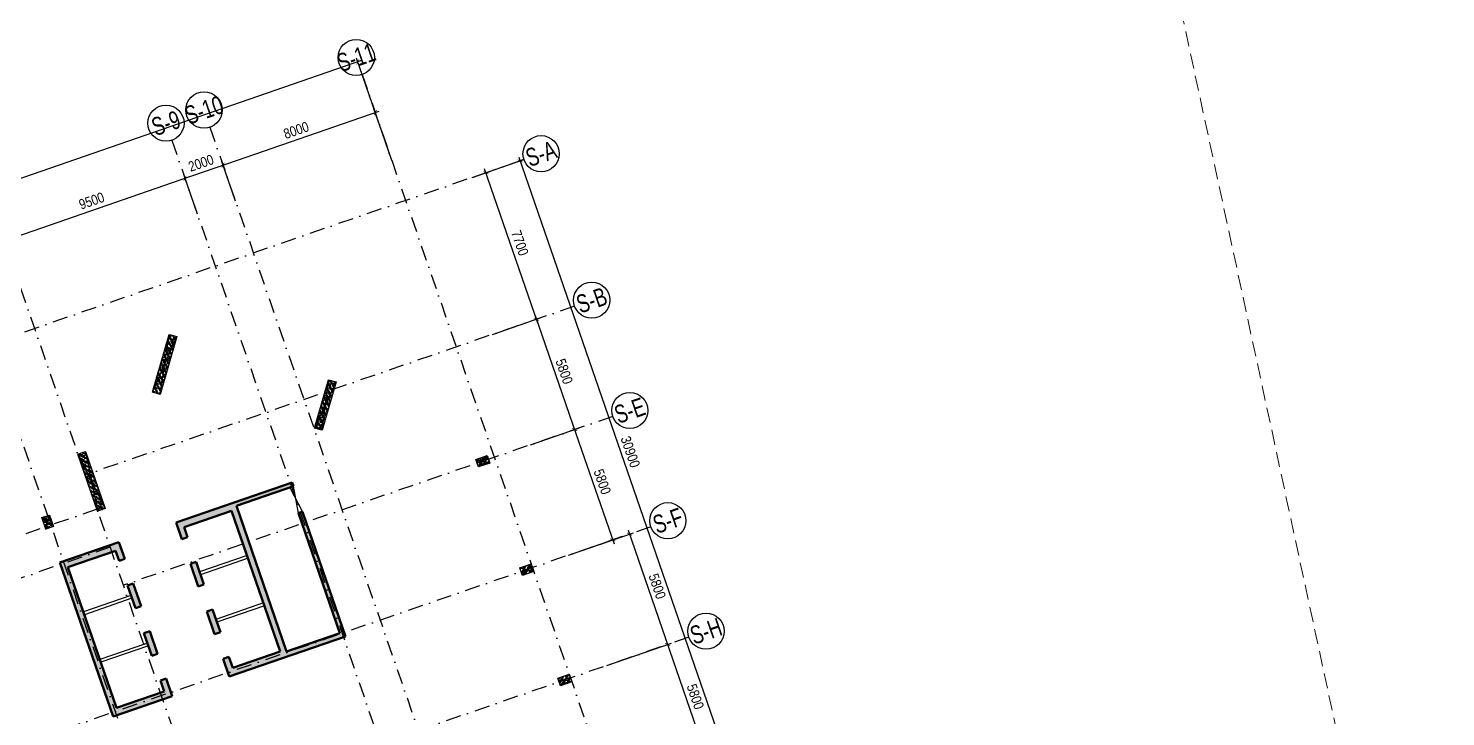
# Model space of a CAD drawing. Header units: millimetres. Extents: x -185400 to 12385, y -14070 to 168686.
# Drawn here: x -70547 to -147, y 35401 to 69602 of the extents above; entities that cross this region are included whole.
import ezdxf
from ezdxf.enums import TextEntityAlignment as Align

# ---------------------------------------------------------------- set-up
doc = ezdxf.new("R2010")
doc.units = ezdxf.units.MM
doc.header["$LTSCALE"] = 300
doc.header["$MEASUREMENT"] = 0
doc.linetypes.add('DASHDOT', pattern=[1, 0.5, -0.25, 0, -0.25])
doc.linetypes.add('HIDDEN', pattern=[0.375, 0.25, -0.125])
for name, color, linetype in [('$AUDIT-BAD-LAYER', 7, 'Continuous'), ('ccu12-Manh', 8, 'Continuous'), ('KT-Hatch', 251, 'Continuous'), ('KT-Kich thuoc', 9, 'Continuous'), ('KT-Luoi truc South Tower', 8, 'DASHDOT'), ('KT-Thay', 7, 'Continuous'), ('ST_MBDV Cot vach 220805$0$AUDIT_I_220805193045-1', 50, 'Continuous'), ('ST_MBDV Cot vach 220805$0$AUDIT_I_220805193045-5', 6, 'Continuous'), ('Xref_ST_MBDV Cot vach 30.7.2022|Xref_ST_MBDV Cot vach 30.7.2022|Xref_ST_MBDV Cot vach 30.7.2022|Xref_ST_MBDV Cot vach 30.7.2022|KC-Betong', 6, 'Continuous')]:
    doc.layers.add(name, color=color, linetype=linetype)
doc.layers.add('KT-Chi gioi XD', color=7, linetype='HIDDEN', true_color=0x0066cc)
doc.layers.add('ST_MBDV Cot vach 220805$0$KT-Net cot vach', color=6, linetype='Continuous', lineweight=50)
doc.styles.add('Arial Narrow', font='ARIALN.TTF')
doc.styles.add('ST_MBDV Cot vach 220805$0$HBA-Text', font='GOTHIC.TTF')
doc.dimstyles.new('ccu12-200', dxfattribs={"dimscale": 200, "dimtxt": 2.5, "dimasz": 1, "dimexe": 1, "dimexo": 2, "dimgap": 1, "dimtad": 1, "dimdec": 0, "dimdsep": 46, "dimtxsty": 'Arial Narrow', "dimblk": 'ARCHTICK', "dimcen": -1, "dimdle": 1, "dimclrd": 256, "dimclre": 256, "dimclrt": 3, "dimadec": 0, "dimazin": 2, "dimtfac": 0.1, "dimtdec": 0, "dimtmove": 0, "dimatfit": 1, "dimldrblk": 'ARCHTICK', "dimfxl": 1, "dimtvp": 0.833333, "dimtolj": 1, "dimtzin": 12, "dimarcsym": 0})

# ---------------------------------------------------------------- blocks, each defined once
blk = doc.blocks.new('_ARCHTICK')
at = {"color": 0, "linetype": 'ByBlock', "const_width": 0.15}
blk.add_lwpolyline([(-0.5, -0.5), (0.5, 0.5)], dxfattribs=at)
blk = doc.blocks.new('*D193')
at = {"layer": 'Defpoints', "color": 0, "transparency": 16777216}
for p in [(-45982, 48779), (-41521, 44184), (-44090, 43297, 0)]:
    blk.add_point(p, dxfattribs=at)
at = {"layer": 'KT-Kich thuoc', "lineweight": -2, "transparency": 16777216}
for p, q in [((-45604, 48910), (-43225, 49732)), ((-43479, 49855), (-41455, 43995)), ((-43712, 43427), (-41332, 44249))]:
    blk.add_line(p, q, dxfattribs=at)
at = {"layer": 'KT-Kich thuoc', "lineweight": -2, "transparency": 16777216, "xscale": 200, "yscale": 200, "zscale": 200}
for p, rotation in [((-43414, 49666), 109.0471074763102), ((-41521, 44184), 289.0471074763101)]:
    blk.add_blockref('_ARCHTICK', p, dxfattribs=dict(at, rotation=rotation))
at = {"layer": 'KT-Kich thuoc', "color": 3, "transparency": 16777216, "insert": (-42037, 47074), "char_height": 500, "attachment_point": 5, "rotation": 289.04711, "style": 'Arial Narrow'}
blk.add_mtext('\\A1;5800', dxfattribs=at)
blk = doc.blocks.new('*D194')
at = {"layer": 'Defpoints', "color": 0, "transparency": 16777216}
for p in [(-47874, 54262, 0), (-43413, 49666), (-45982, 48779)]:
    blk.add_point(p, dxfattribs=at)
at = {"layer": 'KT-Kich thuoc', "lineweight": -2, "transparency": 16777216}
for p, q in [((-47496, 54393), (-45117, 55214)), ((-45371, 55338), (-43348, 49477)), ((-45604, 48910), (-43224, 49732))]:
    blk.add_line(p, q, dxfattribs=at)
at = {"layer": 'KT-Kich thuoc', "lineweight": -2, "transparency": 16777216, "xscale": 200, "yscale": 200, "zscale": 200}
for p, rotation in [((-45306, 55149), 109.0471074763102), ((-43413, 49666), 289.0471074763101)]:
    blk.add_blockref('_ARCHTICK', p, dxfattribs=dict(at, rotation=rotation))
at = {"layer": 'KT-Kich thuoc', "color": 3, "transparency": 16777216, "insert": (-43929, 52556), "char_height": 500, "attachment_point": 5, "rotation": 289.04711, "style": 'Arial Narrow'}
blk.add_mtext('\\A1;5800', dxfattribs=at)
blk = doc.blocks.new('*D198')
at = {"layer": 'Defpoints', "color": 0, "transparency": 16777216}
for p in [(-44089, 43297, 0), (-38793, 38990), (-42197, 37814, 0)]:
    blk.add_point(p, dxfattribs=at)
at = {"layer": 'KT-Kich thuoc', "lineweight": -2, "transparency": 16777216}
for p, q in [((-43711, 43427), (-40496, 44537)), ((-40751, 44661), (-38727, 38801)), ((-41819, 37945), (-38604, 39055))]:
    blk.add_line(p, q, dxfattribs=at)
at = {"layer": 'KT-Kich thuoc', "lineweight": -2, "transparency": 16777216, "xscale": 200, "yscale": 200, "zscale": 200}
for p, rotation in [((-40686, 44472), 109.0471074763102), ((-38793, 38990), 289.0471074763101)]:
    blk.add_blockref('_ARCHTICK', p, dxfattribs=dict(at, rotation=rotation))
at = {"layer": 'KT-Kich thuoc', "color": 3, "transparency": 16777216, "insert": (-39309, 41880), "char_height": 500, "attachment_point": 5, "rotation": 289.04711, "style": 'Arial Narrow'}
blk.add_mtext('\\A1;5800', dxfattribs=at)
blk = doc.blocks.new('*D199')
at = {"layer": 'Defpoints', "color": 0, "transparency": 16777216}
for p in [(-42197, 37814, 0), (-36900, 33507), (-40305, 32332, 0)]:
    blk.add_point(p, dxfattribs=at)
at = {"layer": 'KT-Kich thuoc', "lineweight": -2, "transparency": 16777216}
for p, q in [((-41819, 37945), (-38604, 39055)), ((-38858, 39179), (-36835, 33318)), ((-39926, 32462), (-36711, 33573))]:
    blk.add_line(p, q, dxfattribs=at)
at = {"layer": 'KT-Kich thuoc', "lineweight": -2, "transparency": 16777216, "xscale": 200, "yscale": 200, "zscale": 200}
for p, rotation in [((-38793, 38990), 109.0471074763102), ((-36900, 33507), 289.0471074763101)]:
    blk.add_blockref('_ARCHTICK', p, dxfattribs=dict(at, rotation=rotation))
at = {"layer": 'KT-Kich thuoc', "color": 3, "transparency": 16777216, "insert": (-37416, 36397), "char_height": 500, "attachment_point": 5, "rotation": 289.04711, "style": 'Arial Narrow'}
blk.add_mtext('\\A1;5800', dxfattribs=at)
blk = doc.blocks.new('ST_MBDV Cot vach 220805$0$GRID-SYM-flat-103')
at = {"layer": 'ST_MBDV Cot vach 220805$0$AUDIT_I_220805193045-1'}
blk.add_circle((0, 0, 0), 900, dxfattribs=at)
at = {"layer": 'ST_MBDV Cot vach 220805$0$AUDIT_I_220805193045-1', "style": 'ST_MBDV Cot vach 220805$0$HBA-Text'}
blk.add_attdef('GRID', text='', height=900, rotation=19.04714, dxfattribs=at).set_placement((0, 0, 0), align=Align.MIDDLE_CENTER)
blk = doc.blocks.new('*D209')
at = {"layer": 'Defpoints', "color": 0, "transparency": 16777216}
for p in [(-52359, 62652), (-108936, 49029), (-107112, 43748, 0)]:
    blk.add_point(p, dxfattribs=at)
at = {"layer": 'KT-Kich thuoc', "lineweight": -2, "transparency": 16777216}
for p, q in [((-53994, 67999), (-109125, 48964)), ((-52489, 63030), (-54248, 68123)), ((-107243, 44126), (-109001, 49218))]:
    blk.add_line(p, q, dxfattribs=at)
at = {"layer": 'KT-Kich thuoc', "lineweight": -2, "transparency": 16777216, "xscale": 200, "yscale": 200, "zscale": 200}
for p, rotation in [((-54183, 67933), 19.04771637789532), ((-108936, 49029), 199.0477163778953)]:
    blk.add_blockref('_ARCHTICK', p, dxfattribs=dict(at, rotation=rotation))
at = {"layer": 'KT-Kich thuoc', "color": 3, "transparency": 16777216, "insert": (-78288, 60092), "char_height": 500, "attachment_point": 5, "rotation": 19.04772, "style": 'Arial Narrow'}
blk.add_mtext('\\A1;57925', dxfattribs=at)
blk = doc.blocks.new('*D217')
at = {"layer": 'Defpoints', "color": 0, "transparency": 16777216}
for p in [(-62765, 62151), (-62018, 59985), (-70998, 56885)]:
    blk.add_point(p, dxfattribs=at)
at = {"layer": 'KT-Kich thuoc', "lineweight": -2, "transparency": 16777216}
for p, q in [((-71934, 58985), (-62576, 62216)), ((-62148, 60364), (-62831, 62340)), ((-71128, 57263), (-71810, 59240))]:
    blk.add_line(p, q, dxfattribs=at)
at = {"layer": 'KT-Kich thuoc', "lineweight": -2, "transparency": 16777216, "xscale": 200, "yscale": 200, "zscale": 200}
for p, rotation in [((-62765, 62151), 19.04713796496646), ((-71745, 59051), 199.0471379649665)]:
    blk.add_blockref('_ARCHTICK', p, dxfattribs=dict(at, rotation=rotation))
at = {"layer": 'KT-Kich thuoc', "color": 3, "transparency": 16777216, "insert": (-67404, 61031), "char_height": 500, "attachment_point": 5, "rotation": 19.04714, "style": 'Arial Narrow'}
blk.add_mtext('\\A1;9500', dxfattribs=at)
blk = doc.blocks.new('*D218')
at = {"layer": 'Defpoints', "color": 0, "transparency": 16777216}
for p in [(-60875, 62804), (-60127, 60638), (-62018, 59985)]:
    blk.add_point(p, dxfattribs=at)
at = {"layer": 'KT-Kich thuoc', "lineweight": -2, "transparency": 16777216}
for p, q in [((-62954, 62086), (-60686, 62869)), ((-60258, 61016), (-60940, 62993)), ((-62148, 60364), (-62831, 62340))]:
    blk.add_line(p, q, dxfattribs=at)
at = {"layer": 'KT-Kich thuoc', "lineweight": -2, "transparency": 16777216, "xscale": 200, "yscale": 200, "zscale": 200}
for p, rotation in [((-60875, 62804), 19.04713796496646), ((-62765, 62151), 199.0471379649665)]:
    blk.add_blockref('_ARCHTICK', p, dxfattribs=dict(at, rotation=rotation))
at = {"layer": 'KT-Kich thuoc', "color": 3, "transparency": 16777216, "insert": (-61969, 62908), "char_height": 500, "attachment_point": 5, "rotation": 19.04714, "style": 'Arial Narrow'}
blk.add_mtext('\\A1;2000', dxfattribs=at)
blk = doc.blocks.new('*D219')
at = {"layer": 'Defpoints', "color": 0, "transparency": 16777216}
for p in [(-53313, 65414), (-52565, 63249), (-60127, 60638)]:
    blk.add_point(p, dxfattribs=at)
at = {"layer": 'KT-Kich thuoc', "lineweight": -2, "transparency": 16777216}
for p, q in [((-61064, 62738), (-53124, 65480)), ((-52696, 63627), (-53378, 65603)), ((-60258, 61016), (-60940, 62993))]:
    blk.add_line(p, q, dxfattribs=at)
at = {"layer": 'KT-Kich thuoc', "lineweight": -2, "transparency": 16777216, "xscale": 200, "yscale": 200, "zscale": 200}
for p, rotation in [((-53313, 65414), 19.04713796496646), ((-60875, 62804), 199.0471379649665)]:
    blk.add_blockref('_ARCHTICK', p, dxfattribs=dict(at, rotation=rotation))
at = {"layer": 'KT-Kich thuoc', "color": 3, "transparency": 16777216, "insert": (-57242, 64539), "char_height": 500, "attachment_point": 5, "rotation": 19.04714, "style": 'Arial Narrow'}
blk.add_mtext('\\A1;8000', dxfattribs=at)
blk = doc.blocks.new('*D220')
at = {"layer": 'Defpoints', "color": 0, "transparency": 16777216}
for p in [(-48876, 62062, 0), (-36033, 33807), (-38792, 32854, 0)]:
    blk.add_point(p, dxfattribs=at)
at = {"layer": 'KT-Kich thuoc', "lineweight": -2, "transparency": 16777216}
for p, q in [((-48497, 62193), (-45928, 63080)), ((-46182, 63204), (-35968, 33617)), ((-38414, 32985), (-35844, 33872))]:
    blk.add_line(p, q, dxfattribs=at)
at = {"layer": 'KT-Kich thuoc', "lineweight": -2, "transparency": 16777216, "xscale": 200, "yscale": 200, "zscale": 200}
for p, rotation in [((-46117, 63015), 109.0471074763102), ((-36033, 33807), 289.0471074763101)]:
    blk.add_blockref('_ARCHTICK', p, dxfattribs=dict(at, rotation=rotation))
at = {"layer": 'KT-Kich thuoc', "color": 3, "transparency": 16777216, "insert": (-40645, 48559), "char_height": 500, "attachment_point": 5, "rotation": 289.04711, "style": 'Arial Narrow'}
blk.add_mtext('\\A1;30900', dxfattribs=at)
blk = doc.blocks.new('*D221')
at = {"layer": 'Defpoints', "color": 0, "transparency": 16777216}
for p in [(-48876, 62062), (-47819, 62427), (-47874, 54262)]:
    blk.add_point(p, dxfattribs=at)
at = {"layer": 'KT-Kich thuoc', "lineweight": -2, "transparency": 16777216}
for p, q in [((-48497, 62193), (-47630, 62493)), ((-45240, 54960), (-47884, 62616)), ((-47496, 54393), (-45117, 55214))]:
    blk.add_line(p, q, dxfattribs=at)
at = {"layer": 'KT-Kich thuoc', "lineweight": -2, "transparency": 16777216, "xscale": 200, "yscale": 200, "zscale": 200}
for p, rotation in [((-47819, 62427), 109.0471074763102), ((-45306, 55149), 289.0471074763101)]:
    blk.add_blockref('_ARCHTICK', p, dxfattribs=dict(at, rotation=rotation))
at = {"layer": 'KT-Kich thuoc', "color": 3, "transparency": 16777216, "insert": (-46132, 58937), "char_height": 500, "attachment_point": 5, "rotation": 289.04711, "style": 'Arial Narrow'}
blk.add_mtext('\\A1;7700', dxfattribs=at)
blk = doc.blocks.new('*U245')
h = blk.add_hatch()
h.set_pattern_fill('VATLIEU04', color=250, scale=40, style=0, pattern_type=2)
h.set_pattern_definition([(50, (-550, 650), (286.904, -25.1), [30, -330]), (355, (-550, 650), (-55.5, 300.88), [24, -264]), (100.451, (-526.1, 647.9), (231.404, 275.776), [25.496, -280.457]), (46.184, (-550, 730), (426.9, -66.21), [45, -495]), (96.636, (-514.43, 724.5), (373.87, 389.65), [38.24, -420.69]), (351.184, (-550, 730), (373.86, 389.65), [36, -396]), (21, (-510, 710), (238.763, -161.048), [30, -330]), (326, (-510, 710), (97.326, 290.06), [24, -264]), (71.451, (-490.1, 696.58), (336.09, 129.01), [25.496, -280.457]), (37.5, (-550, 650), (4.864, 133.1575), [0, -260.8, 0, -268, 0, -265]), (7.5, (-550, 650), (105.228, 157.765), [0, -152.8, 0, -254.8, 0, -101]), (327.5, (-639.2, 650), (213.529, -9.022), [0, -100, 0, -312, 0, -414]), (317.5, (-679.2, 650), (233.274, 40.042), [0, -130, 0, -207.2, 0, -294]), (45, (-550, 650), (-120.208, 120.208), []), (45, (-550, 699), (-120.208, 120.208), [])])
h.paths.add_polyline_path([(-475, -475), (-75, -475), (-75, 125), (-475, 125)])
at = {"color": 6, "ltscale": 0.25}
blk.add_lwpolyline([(-475, -475), (-75, -475), (-75, 125), (-475, 125)], close=True, dxfattribs=at)
at = {"layer": 'Defpoints', "linetype": 'ByBlock', "ltscale": 30}
for p, q in [((-75, -475), (-475, 125)), ((-475, -475), (-75, 125))]:
    blk.add_line(p, q, dxfattribs=at)
blk = doc.blocks.new('*U250')
h = blk.add_hatch()
h.set_pattern_fill('VATLIEU04', color=250, scale=40, style=0, pattern_type=2)
h.set_pattern_definition([(50, (-550, 650), (286.904, -25.1), [30, -330]), (355, (-550, 650), (-55.5, 300.88), [24, -264]), (100.451, (-526.1, 647.9), (231.404, 275.776), [25.496, -280.457]), (46.184, (-550, 730), (426.9, -66.21), [45, -495]), (96.636, (-514.43, 724.5), (373.87, 389.65), [38.24, -420.69]), (351.184, (-550, 730), (373.86, 389.65), [36, -396]), (21, (-510, 710), (238.763, -161.048), [30, -330]), (326, (-510, 710), (97.326, 290.06), [24, -264]), (71.451, (-490.1, 696.58), (336.09, 129.01), [25.496, -280.457]), (37.5, (-550, 650), (4.864, 133.1575), [0, -260.8, 0, -268, 0, -265]), (7.5, (-550, 650), (105.228, 157.765), [0, -152.8, 0, -254.8, 0, -101]), (327.5, (-639.2, 650), (213.529, -9.022), [0, -100, 0, -312, 0, -414]), (317.5, (-679.2, 650), (233.274, 40.042), [0, -130, 0, -207.2, 0, -294]), (45, (-550, 650), (-120.208, 120.208), []), (45, (-550, 699), (-120.208, 120.208), [])])
h.paths.add_polyline_path([(-475, -475), (-75, -475), (-75, 125), (-475, 125)])
at = {"color": 6, "ltscale": 0.25}
blk.add_lwpolyline([(-475, -475), (-75, -475), (-75, 125), (-475, 125)], close=True, dxfattribs=at)
at = {"layer": 'Defpoints', "linetype": 'ByBlock', "ltscale": 30}
for p, q in [((-75, -475), (-475, 125)), ((-475, -475), (-75, 125))]:
    blk.add_line(p, q, dxfattribs=at)
blk = doc.blocks.new('*U265')
h = blk.add_hatch()
h.set_pattern_fill('VATLIEU04', color=250, scale=40, style=0, pattern_type=2)
h.set_pattern_definition([(50, (-550, 3050), (286.904, -25.101), [30, -330]), (355, (-550, 3050), (-55.5, 300.877), [24, -264]), (100.451, (-526.1, 3047.9), (231.404, 275.776), [25.496, -280.457]), (46.184, (-550, 3130), (426.896, -66.208), [45, -495]), (96.636, (-514.43, 3124.5), (373.865, 389.647), [38.244, -420.685]), (351.184, (-550, 3130), (373.865, 389.65), [36, -396]), (21, (-510, 3110), (238.763, -161.048), [30, -330]), (326, (-510, 3110), (97.326, 290.06), [24, -264]), (71.451, (-490.1, 3096.58), (336.09, 129.012), [25.496, -280.457]), (37.5, (-550, 3050), (4.864, 133.1575), [0, -260.8, 0, -268, 0, -265]), (7.5, (-550, 3050), (105.228, 157.7647), [0, -152.8, 0, -254.8, 0, -101]), (327.5, (-639.2, 3050), (213.529, -9.022), [0, -100, 0, -312, 0, -414]), (317.5, (-679.2, 3050), (233.274, 40.042), [0, -130, 0, -207.2, 0, -294]), (45, (-550, 3050), (-120.208, 120.208), []), (45, (-550, 3099), (-120.208, 120.208), [])])
h.paths.add_polyline_path([(-475, -475), (-75, -475), (-75, 2525), (-475, 2525)])
at = {"color": 6, "ltscale": 0.25}
blk.add_lwpolyline([(-475, -475), (-75, -475), (-75, 2525), (-475, 2525)], close=True, dxfattribs=at)
at = {"layer": 'Defpoints', "linetype": 'ByBlock', "ltscale": 30}
for p, q in [((-75, -475), (-475, 2525)), ((-475, -475), (-75, 2525))]:
    blk.add_line(p, q, dxfattribs=at)
blk = doc.blocks.new('*U263')
h = blk.add_hatch()
h.set_pattern_fill('VATLIEU04', color=250, scale=40, style=0, pattern_type=2)
h.set_pattern_definition([(50, (-550, 3038.88), (286.904, -25.101), [30, -330]), (355, (-550, 3038.88), (-55.5, 300.877), [24, -264]), (100.451, (-526.1, 3036.8), (231.404, 275.776), [25.496, -280.457]), (46.184, (-550, 3118.88), (426.896, -66.208), [45, -495]), (96.636, (-514.43, 3113.36), (373.865, 389.647), [38.244, -420.685]), (351.184, (-550, 3118.9), (373.865, 389.65), [36, -396]), (21, (-510, 3098.88), (238.763, -161.048), [30, -330]), (326, (-510, 3098.88), (97.326, 290.06), [24, -264]), (71.451, (-490.1, 3085.46), (336.09, 129.012), [25.496, -280.457]), (37.5, (-550, 3038.88), (4.864, 133.1575), [0, -260.8, 0, -268, 0, -265]), (7.5, (-550, 3038.88), (105.228, 157.7647), [0, -152.8, 0, -254.8, 0, -101]), (327.5, (-639.2, 3038.88), (213.529, -9.022), [0, -100, 0, -312, 0, -414]), (317.5, (-679.2, 3038.88), (233.274, 40.042), [0, -130, 0, -207.2, 0, -294]), (45, (-550, 3038.88), (-120.208, 120.208), []), (45, (-550, 3087.88), (-120.208, 120.208), [])])
h.paths.add_polyline_path([(-475, -475), (-75, -475), (-75, 2514), (-475, 2514)])
at = {"color": 6, "ltscale": 0.25}
blk.add_lwpolyline([(-475, -475), (-75, -475), (-75, 2514), (-475, 2514)], close=True, dxfattribs=at)
at = {"layer": 'Defpoints', "linetype": 'ByBlock', "ltscale": 30}
for p, q in [((-75, -475), (-475, 2514)), ((-475, -475), (-75, 2514))]:
    blk.add_line(p, q, dxfattribs=at)
blk = doc.blocks.new('*U259')
h = blk.add_hatch()
h.set_pattern_fill('VATLIEU04', color=250, scale=40, style=0, pattern_type=2)
h.set_pattern_definition([(50, (-550, 650), (286.904, -25.1), [30, -330]), (355, (-550, 650), (-55.5, 300.88), [24, -264]), (100.451, (-526.1, 647.9), (231.404, 275.776), [25.496, -280.457]), (46.184, (-550, 730), (426.9, -66.21), [45, -495]), (96.636, (-514.43, 724.5), (373.87, 389.65), [38.24, -420.69]), (351.184, (-550, 730), (373.86, 389.65), [36, -396]), (21, (-510, 710), (238.763, -161.048), [30, -330]), (326, (-510, 710), (97.326, 290.06), [24, -264]), (71.451, (-490.1, 696.58), (336.09, 129.01), [25.496, -280.457]), (37.5, (-550, 650), (4.864, 133.1575), [0, -260.8, 0, -268, 0, -265]), (7.5, (-550, 650), (105.228, 157.765), [0, -152.8, 0, -254.8, 0, -101]), (327.5, (-639.2, 650), (213.529, -9.022), [0, -100, 0, -312, 0, -414]), (317.5, (-679.2, 650), (233.274, 40.042), [0, -130, 0, -207.2, 0, -294]), (45, (-550, 650), (-120.208, 120.208), []), (45, (-550, 699), (-120.208, 120.208), [])])
h.paths.add_polyline_path([(-475, -475), (-75, -475), (-75, 125), (-475, 125)])
at = {"color": 6, "ltscale": 0.25}
blk.add_lwpolyline([(-475, -475), (-75, -475), (-75, 125), (-475, 125)], close=True, dxfattribs=at)
at = {"layer": 'Defpoints', "linetype": 'ByBlock', "ltscale": 30}
for p, q in [((-75, -475), (-475, 125)), ((-475, -475), (-75, 125))]:
    blk.add_line(p, q, dxfattribs=at)
blk = doc.blocks.new('*U271')
h = blk.add_hatch()
h.set_pattern_fill('VATLIEU04', color=250, scale=40, style=0, pattern_type=2)
h.set_pattern_definition([(50, (-550, 2550), (286.904, -25.1), [30, -330]), (355, (-550, 2550), (-55.5, 300.877), [24, -264]), (100.451, (-526.1, 2547.9), (231.404, 275.776), [25.496, -280.457]), (46.184, (-550, 2630), (426.896, -66.208), [45, -495]), (96.636, (-514.43, 2624.5), (373.865, 389.647), [38.244, -420.685]), (351.184, (-550, 2630), (373.865, 389.65), [36, -396]), (21, (-510, 2610), (238.763, -161.048), [30, -330]), (326, (-510, 2610), (97.326, 290.06), [24, -264]), (71.451, (-490.1, 2596.58), (336.09, 129.012), [25.496, -280.457]), (37.5, (-550, 2550), (4.864, 133.1575), [0, -260.8, 0, -268, 0, -265]), (7.5, (-550, 2550), (105.228, 157.765), [0, -152.8, 0, -254.8, 0, -101]), (327.5, (-639.2, 2550), (213.529, -9.022), [0, -100, 0, -312, 0, -414]), (317.5, (-679.2, 2550), (233.274, 40.042), [0, -130, 0, -207.2, 0, -294]), (45, (-550, 2550), (-120.208, 120.208), []), (45, (-550, 2599), (-120.208, 120.208), [])])
h.paths.add_polyline_path([(-475, -475), (-75, -475), (-75, 2025), (-475, 2025)])
at = {"color": 6, "ltscale": 0.25}
blk.add_lwpolyline([(-475, -475), (-75, -475), (-75, 2025), (-475, 2025)], close=True, dxfattribs=at)
at = {"layer": 'Defpoints', "linetype": 'ByBlock', "ltscale": 30}
for p, q in [((-75, -475), (-475, 2025)), ((-475, -475), (-75, 2025))]:
    blk.add_line(p, q, dxfattribs=at)
blk = doc.blocks.new('Asix South Tower')
at = {"layer": 'KT-Luoi truc South Tower', "ltscale": 5}
for p, q in [((-53965.4, 67304.5), (-40792.5, 29149.9)), ((-61527.4, 64693.7), (-45306.5, 17710.6)), ((-63417.9, 64041.1), (-47197, 17057.9)), ((-45928.1, 63080), (-113358.3, 39799.9)), ((-72397.8, 60940.8), (-54303.1, 8530.3)), ((-74690, 60149.4), (-64788, 31468.5)), ((-43415.2, 55801.6), (-67725.7, 47408.4)), ((-41522.4, 50319.2), (-65827.2, 41928)), ((-67132.6, 45709), (-110541.5, 30722.1)), ((-39629.6, 44836.7), (-71714.8, 33759.3)), ((-66479.9, 43818.5), (-109888.9, 28831.6)), ((-37736.8, 39354.3), (-105450.5, 15976.2))]:
    blk.add_line(p, q, dxfattribs=at)
at = {"layer": 'KT-Kich thuoc'}
ref = blk.add_blockref('ST_MBDV Cot vach 220805$0$GRID-SYM-flat-103', (-54258.3, 68155.5), dxfattribs=at)
ref.add_attrib('GRID', 'S-11', dxfattribs={"layer": 'ST_MBDV Cot vach 220805$0$AUDIT_I_220805193045-1', "height": 900, "rotation": 19, "style": 'ST_MBDV Cot vach 220805$0$HBA-Text', "width": 0.75}).set_placement((-54258.3, 68155.5, 0), align=Align.MIDDLE_CENTER)
ref = blk.add_blockref('ST_MBDV Cot vach 220805$0$GRID-SYM-flat-103', (-61821.1, 65544.5), dxfattribs=at)
ref.add_attrib('GRID', 'S-10', dxfattribs={"layer": 'ST_MBDV Cot vach 220805$0$AUDIT_I_220805193045-1', "height": 900, "rotation": 19, "style": 'ST_MBDV Cot vach 220805$0$HBA-Text', "width": 0.75}).set_placement((-61821.1, 65544.5, 0), align=Align.MIDDLE_CENTER)
ref = blk.add_blockref('ST_MBDV Cot vach 220805$0$GRID-SYM-flat-103', (-63711.6, 64891.8), dxfattribs=at)
ref.add_attrib('GRID', 'S-9', dxfattribs={"layer": 'ST_MBDV Cot vach 220805$0$AUDIT_I_220805193045-1', "height": 900, "rotation": 19, "style": 'ST_MBDV Cot vach 220805$0$HBA-Text', "width": 0.75}).set_placement((-63711.6, 64891.8, 0), align=Align.MIDDLE_CENTER)
ref = blk.add_blockref('ST_MBDV Cot vach 220805$0$GRID-SYM-flat-103', (-45077.3, 63373.8, 0), dxfattribs=at)
ref.add_attrib('GRID', 'S-A', dxfattribs={"layer": 'ST_MBDV Cot vach 220805$0$AUDIT_I_220805193045-1', "height": 900, "rotation": 19.047138, "style": 'ST_MBDV Cot vach 220805$0$HBA-Text', "width": 0.75}).set_placement((-45077.3, 63373.8, 0), align=Align.MIDDLE_CENTER)
ref = blk.add_blockref('ST_MBDV Cot vach 220805$0$GRID-SYM-flat-103', (-42564.5, 56095.3, 0), dxfattribs=at)
ref.add_attrib('GRID', 'S-B', dxfattribs={"layer": 'ST_MBDV Cot vach 220805$0$AUDIT_I_220805193045-1', "height": 900, "rotation": 19, "style": 'ST_MBDV Cot vach 220805$0$HBA-Text', "width": 0.75}).set_placement((-42564.5, 56095.3, 0), align=Align.MIDDLE_CENTER)
ref = blk.add_blockref('ST_MBDV Cot vach 220805$0$GRID-SYM-flat-103', (-40671.7, 50612.9, 0), dxfattribs=at)
ref.add_attrib('GRID', 'S-E', dxfattribs={"layer": 'ST_MBDV Cot vach 220805$0$AUDIT_I_220805193045-1', "height": 900, "rotation": 19, "style": 'ST_MBDV Cot vach 220805$0$HBA-Text', "width": 0.75}).set_placement((-40671.7, 50612.9, 0), align=Align.MIDDLE_CENTER)
ref = blk.add_blockref('ST_MBDV Cot vach 220805$0$GRID-SYM-flat-103', (-38781.7, 45138.8, 0), dxfattribs=at)
ref.add_attrib('GRID', 'S-F', dxfattribs={"layer": 'ST_MBDV Cot vach 220805$0$AUDIT_I_220805193045-1', "height": 900, "rotation": 19, "style": 'ST_MBDV Cot vach 220805$0$HBA-Text', "width": 0.75}).set_placement((-38781.7, 45138.8, 0), align=Align.MIDDLE_CENTER)
ref = blk.add_blockref('ST_MBDV Cot vach 220805$0$GRID-SYM-flat-103', (-36886, 39648, 0), dxfattribs=at)
ref.add_attrib('GRID', 'S-H', dxfattribs={"layer": 'ST_MBDV Cot vach 220805$0$AUDIT_I_220805193045-1', "height": 900, "rotation": 19, "style": 'ST_MBDV Cot vach 220805$0$HBA-Text', "width": 0.75}).set_placement((-36886, 39648, 0), align=Align.MIDDLE_CENTER)
for base, p1, p2, angle, picture, middle, dimtype in [((-108935.8, 49029.4), (-52359, 62651.6), (-107112.2, 43747.5, 0), 199.047716, '*D209', (-78139.5, 59662.1), 129), ((-38792.7, 38989.7), (-44089.5, 43296.9, 0), (-42197.3, 37814.3, 0), 109.047107, '*D198', (-39739.1, 41730.9), 128), ((-36899.9, 33507.3), (-42196.7, 37814.5, 0), (-40304.5, 32331.8, 0), 109.047107, '*D199', (-37846.3, 36248.5), 128)]:
    dim = blk.add_linear_dim(base=base, p1=p1, p2=p2, angle=angle, dimstyle='ccu12-200', dxfattribs=at)
    dim.commit()
    dim.dimension.update_dxf_attribs({"geometry": picture, "text_midpoint": middle, "dimtype": dimtype})
for base, p1, p2, angle, picture, middle in [((-53312.8, 65414.4), (-60127.2, 60638.2), (-52565.2, 63249), 19.047138, '*D219', (-57242.4, 64539.4)), ((-60874.8, 62803.6), (-62017.7, 59985.5), (-60127.2, 60638.2), 19.047138, '*D218', (-61968.6, 62907.6)), ((-36033, 33806.5), (-48875.5, 62062.4, 0), (-38792.1, 32854, 0), 109.047107, '*D220', (-40644.7, 48559.2)), ((-62765.3, 62150.9), (-70997.6, 56885.2), (-62017.7, 59985.5), 19.047138, '*D217', (-67403.8, 61031.1)), ((-47818.6, 62427.4), (-47874.4, 54262.1), (-48875.5, 62062.4), 109.047107, '*D221', (-46131.8, 58936.7)), ((-43412.9, 49666.5), (-47874.4, 54262.1, 0), (-45982.3, 48779.4), 109.047107, '*D194', (-43928.9, 52556.3)), ((-41520.8, 44183.8), (-45982.3, 48779.4), (-44090.1, 43296.7, 0), 109.047107, '*D193', (-42036.8, 47073.6))]:
    dim = blk.add_linear_dim(base=base, p1=p1, p2=p2, angle=angle, dimstyle='ccu12-200', dxfattribs=at)
    dim.commit()
    dim.dimension.update_dxf_attribs({"geometry": picture, "text_midpoint": middle})

msp = doc.modelspace()

# ---------------------------------------------------------------- hatches: boundary and pattern name
at = {"layer": '$AUDIT-BAD-LAYER'}
h = msp.add_hatch(dxfattribs=at)
h.set_pattern_fill('ACET-2D-ANSI31', color=256)
h.set_pattern_definition([(45, (5.27543, -15.29099), (-0.08838834765, 0.08838834765), [])])
h.paths.add_polyline_path([(-152992, 35260.2), (-153807.4, 37623.5), (-155981.6, 36873.4), (-155166.3, 34510.1)], flags=0)
h.paths.add_polyline_path([(-153334.7, 37786.6), (-152519.4, 35423.3), (-150345.1, 36173.4), (-151160.5, 38536.7)], flags=16)
h.paths.add_polyline_path([(-81572.3, -12446.3), (-81581.4, -13864.1), (-80353.8, -13872.1), (-80344.7, -12454.2)])
edge = h.paths.add_edge_path()
edge.add_arc((-79262.8, -13170.1), 900, 0, 360)
h.paths.add_polyline_path([(-174845.3, 38775), (-174414.4, 37424.2), (-173542.7, 37702.3), (-173973.6, 39053.1)], flags=16)
edge = h.paths.add_edge_path(flags=16)
edge.add_arc((-172872, 38660.4), 900, 0, 360)
h.paths.add_polyline_path([(-110555.5, 20932.7), (-110092.7, 19592.4), (-109451.7, 19813.7), (-109914.4, 21154)])
edge = h.paths.add_edge_path()
edge.add_arc((-108915.8, 20748.7), 900, 0, 360)
h.paths.add_polyline_path([(-112698.4, 26328.8), (-112235.7, 24988.5), (-111427.9, 25267.4), (-111890.6, 26607.6)])
edge = h.paths.add_edge_path()
edge.add_arc((-110808.6, 26231.2), 900, 0, 360)
h.paths.add_polyline_path([(-138364.3, 646.7), (-137901.6, -693.6), (-137277.2, -478), (-137739.9, 862.3)])
edge = h.paths.add_edge_path()
edge.add_arc((-136749.6, 454.2), 900, 0, 360)
h.paths.add_polyline_path([(-143828.3, 15581.2), (-143365.6, 14240.9), (-142557.8, 14519.8), (-143020.5, 15860.1)], flags=16)
edge = h.paths.add_edge_path(flags=16)
edge.add_arc((-141938.5, 15483.7), 900, 0, 360)
h.paths.add_polyline_path([(-154331.1, 43985.8), (-153900.1, 42635), (-153193.7, 42860.4), (-153624.6, 44211.2)])
edge = h.paths.add_edge_path()
edge.add_arc((-152605.7, 43792.1), 900, 0, 360)
h.paths.add_polyline_path([(-157119.6, 43023.1), (-156688.6, 41672.3), (-155982.2, 41897.6), (-156413.1, 43248.5)])
edge = h.paths.add_edge_path()
edge.add_arc((-155394.1, 42829.4), 900, 0, 360)
h.paths.add_polyline_path([(-176260.9, 36414.6), (-175830, 35063.8), (-175123.5, 35289.1), (-175554.5, 36640)], flags=16)
edge = h.paths.add_edge_path(flags=16)
edge.add_arc((-174535.5, 36220.9), 900, 0, 360)
h.paths.add_polyline_path([(-148943.9, 45845.7), (-148513, 44494.9), (-147806.5, 44720.3), (-148237.5, 46071.1)])
edge = h.paths.add_edge_path()
edge.add_arc((-147218.5, 45652), 900, 0, 360)
h.paths.add_polyline_path([(-182878.4, 34129.9), (-182447.4, 32779.1), (-181741, 33004.5), (-182171.9, 34355.3)])
edge = h.paths.add_edge_path(flags=16)
edge.add_arc((-181153, 33936.2), 900, 0, 360)
h.paths.add_polyline_path([(-181416.8, 15649.5), (-180954.1, 14309.2), (-180038.6, 14625.3), (-180501.3, 15965.6)])
edge = h.paths.add_edge_path(flags=16)
edge.add_arc((-179365.4, 15607.7), 900, 0, 360)
h.paths.add_polyline_path([(-178647.3, 7922.9), (-178196.4, 6578.6), (-177335.4, 6867.3), (-177786.3, 8211.6)])
edge = h.paths.add_edge_path(flags=16)
edge.add_arc((-176682.2, 7834.1), 900, 0, 360)
h.paths.add_polyline_path([(-182226.9, 19020.1), (-181776.1, 17675.8), (-181056.4, 17917.1), (-181507.2, 19261.4)])
edge = h.paths.add_edge_path()
edge.add_arc((-180473.8, 18860.2), 900, 0, 360)
h.paths.add_polyline_path([(-165296, 40200.2), (-164865, 38849.4), (-164158.6, 39074.7), (-164589.5, 40425.6)], flags=16)
edge = h.paths.add_edge_path(flags=16)
edge.add_arc((-163570.6, 40006.5), 900, 0, 360)
h.paths.add_polyline_path([(-170778.5, 38307.4), (-170347.5, 36956.6), (-169641, 37181.9), (-170072, 38532.8)], flags=16)
edge = h.paths.add_edge_path(flags=16)
edge.add_arc((-169053, 38113.7), 900, 0, 360)
h.paths.add_polyline_path([(-185399.7, 27816.4), (-184948.8, 26472), (-184091.5, 26759.6), (-184542.3, 28103.9)])
edge = h.paths.add_edge_path()
edge.add_arc((-183440.1, 27725.8), 900, 0, 360)
h.paths.add_polyline_path([(-141685.3, 10185.2), (-141222.6, 8844.9), (-140581.6, 9066.2), (-141044.3, 10406.5)], flags=16)
edge = h.paths.add_edge_path(flags=16)
edge.add_arc((-140045.7, 10001.2), 900, 0, 360)
h.paths.add_polyline_path([(-139927.9, 4655.9), (-139465.2, 3315.7), (-138733.9, 3568.1), (-139196.6, 4908.4)])
edge = h.paths.add_edge_path()
edge.add_arc((-138152.8, 4518.8), 900, 0, 360)
h.paths.add_polyline_path([(-114826.3, 31730.1), (-114363.5, 30389.8), (-113399, 30722.8), (-113861.8, 32063.1)])
edge = h.paths.add_edge_path()
edge.add_arc((-112701.4, 31713.6), 900, 0, 360)
h.paths.add_polyline_path([(-116237.5, 37378.8), (-115774.8, 36038.5), (-115131.3, 36260.6), (-115594.1, 37600.9)], flags=16)
edge = h.paths.add_edge_path()
edge.add_arc((-114594.2, 37196.1), 900, 0, 360)
h.paths.add_polyline_path([(-118194.1, 42839.2), (-117731.4, 41498.9), (-117045.4, 41735.8), (-117508.1, 43076)], flags=17)
edge = h.paths.add_edge_path(flags=17)
edge.add_arc((-116487, 42678.6), 900, 0, 360)
h.paths.add_polyline_path([(-71490.6, -5057.2), (-71500.2, -6547.6), (-70504.9, -6554), (-70495.3, -5063.6)])
edge = h.paths.add_edge_path()
edge.add_arc((-69505.5, -5791.1), 900, 0, 360)
h.paths.add_polyline_path([(-71072.3, 2928.2), (-71081.4, 1510.3), (-70307, 1505.3), (-70297.8, 2923.2)])
edge = h.paths.add_edge_path()
edge.add_arc((-69442.5, 2208.7), 900, 0, 360)
h.paths.add_polyline_path([(-71255.6, 4929.4), (-71264.7, 3511.5), (-70360.5, 3505.7), (-70351.3, 4923.6)])
edge = h.paths.add_edge_path()
edge.add_arc((-69431.1, 4208.7), 900, 0, 360)
h.paths.add_polyline_path([(-71439.7, 14459), (-71448.9, 13041.1), (-70387.4, 13034.3), (-70378.3, 14452.1)])
edge = h.paths.add_edge_path()
edge.add_arc((-69379.5, 13736.7), 900, 0, 360)
h.paths.add_polyline_path([(-85732.4, -12422.6), (-85741.5, -13840.5), (-84513.9, -13848.4), (-84504.7, -12430.6)])
edge = h.paths.add_edge_path()
edge.add_arc((-83422.9, -13146.5), 900, 0, 360)
h.paths.add_polyline_path([(-91805.1, -12362.6), (-91814.3, -13780.5), (-90586.7, -13788.4), (-90577.5, -12370.5)])
edge = h.paths.add_edge_path()
edge.add_arc((-89495.7, -13086.5), 900, 0, 360)
h.paths.add_polyline_path([(-100505, -12306.5), (-100514.1, -13724.3), (-99286.5, -13732.3), (-99277.4, -12314.4)])
edge = h.paths.add_edge_path()
edge.add_arc((-98195.5, -13030.3), 900, 0, 360)
h.paths.add_polyline_path([(-109204.8, -12250.3), (-109213.9, -13668.2), (-107986.3, -13676.1), (-107977.2, -12258.2)])
edge = h.paths.add_edge_path()
edge.add_arc((-106895.3, -12974.2), 900, 0, 360)
h.paths.add_polyline_path([(-114985, -12212.8), (-114994.1, -13630.7), (-113766.5, -13638.7), (-113757.4, -12220.8)])
edge = h.paths.add_edge_path()
edge.add_arc((-112675.5, -12936.7), 900, 0, 360)
h.paths.add_polyline_path([(-128242, 51140.4), (-127810.3, 49789.8), (-126640.9, 50163.6), (-127072.6, 51514.2)])
edge = h.paths.add_edge_path()
edge.add_arc((-125821.9, 51169.6), 900, 0, 360)
h.paths.add_polyline_path([(-134132.3, 49194.7), (-133700.6, 47844.1), (-132531.2, 48217.9), (-132962.9, 49568.5)])
edge = h.paths.add_edge_path()
edge.add_arc((-131712.2, 49223.9), 900, 0, 360)
h.paths.add_polyline_path([(-136999.9, 48099), (-136568.3, 46748.4), (-135861.9, 46974.1), (-136293.6, 48324.7)])
edge = h.paths.add_edge_path()
edge.add_arc((-135274.4, 47906.2), 900, 0, 360)
h.paths.add_polyline_path([(-145979.8, 44998.7), (-145548.1, 43648.1), (-144841.8, 43873.8), (-145273.5, 45224.4)])
edge = h.paths.add_edge_path()
edge.add_arc((-144254.3, 44805.9), 900, 0, 360)
h.paths.add_polyline_path([(-120784.9, -12179.9), (-120794, -13597.8), (-119566.4, -13605.7), (-119557.3, -12187.9)])
edge = h.paths.add_edge_path()
edge.add_arc((-118475.4, -12903.8), 900, 0, 360)
h.paths.add_polyline_path([(-82516, -9113.7), (-82522.4, -10238.7), (-80147.4, -10252.2), (-80141, -9127.2)])
edge = h.paths.add_edge_path()
edge.add_line((-79107.3, 16601.5), (-79270.9, -12221.9))
edge = h.paths.add_edge_path()
edge.add_line((-83257.3, 16625), (-83420.8, -12198.4))
edge = h.paths.add_edge_path(flags=16)
edge.add_line((-172578.3, 37809.7), (-172195.6, 36701.1))
edge = h.paths.add_edge_path(flags=16)
edge.add_line((-172865.5, 35826.8), (-172195.6, 36701.1))
edge = h.paths.add_edge_path()
edge.add_line((-172865.5, 35826.8), (-163741.6, 9399.5))
h.paths.add_polyline_path([(-154920.9, 41367.3), (-154554.9, 40303.4), (-151701.2, 41285), (-152067.1, 42348.8)])
edge = h.paths.add_edge_path()
edge.add_line((-155100.4, 41978.7), (-145976.5, 15551.4))
h.paths.add_polyline_path([(-110919.3, 24721.3), (-111982.7, 24354.2), (-110997.8, 21501.6), (-109934.4, 21868.7)])
h.paths.add_polyline_path([(-112812.1, 30203.8), (-113875.5, 29836.7), (-112890.6, 26984), (-111827.2, 27351.2)])
edge = h.paths.add_edge_path()
edge.add_line((-143350.2, 33404.1), (-117337.7, 42384.8))
edge = h.paths.add_edge_path()
edge.add_line((-146829.5, 44834.2), (-137705.5, 18406.9))
edge = h.paths.add_edge_path()
edge.add_line((-180858.5, 33085.7), (-171734.5, 6658.5))
edge = h.paths.add_edge_path()
edge.add_line((-174241.8, 35370.2), (-165117.8, 8942.9))
h.paths.add_polyline_path([(-134407.7, 5133.6), (-135471.1, 4766.4), (-134486.3, 1913.8), (-133422.9, 2280.9)], flags=16)
h.paths.add_polyline_path([(-137948.6, 15389.5), (-139012, 15022.4), (-138027.1, 12169.8), (-136963.7, 12536.9)], flags=16)
edge = h.paths.add_edge_path()
edge.add_line((-135898.8, 747.9), (-118363.6, 6801.9))
edge = h.paths.add_edge_path()
edge.add_line((-137302.1, 4812.5), (-118337.7, 11359.9))
edge = h.paths.add_edge_path()
edge.add_line((-139194.9, 10294.9), (-109916.6, 20403.2))
edge = h.paths.add_edge_path()
edge.add_line((-141457.4, 27921.6), (-115444.9, 36902.4))
edge = h.paths.add_edge_path()
edge.add_line((-141087.7, 15777.4), (-111809.4, 25885.7))
edge = h.paths.add_edge_path()
edge.add_line((-139564.6, 22439.2), (-113552.1, 31419.9))
edge = h.paths.add_edge_path()
edge.add_line((-122287, 4508.7), (-70348.3, 4213.9))
edge = h.paths.add_edge_path()
edge.add_line((-122298.3, 2508.7), (-70359.6, 2213.9))
edge = h.paths.add_edge_path()
edge.add_line((-182680.4, 27979.6), (-143165.1, 41612.5))
edge = h.paths.add_edge_path()
edge.add_line((-179582.1, 18999), (-140066.8, 32631.9))
edge = h.paths.add_edge_path()
edge.add_line((-178929.8, 17108.4), (-139414.5, 30741.3))
edge = h.paths.add_edge_path()
edge.add_line((-168759.3, 37263), (-159635.3, 10835.7))
edge = h.paths.add_edge_path()
edge.add_line((-163276.9, 39155.8), (-154152.9, 12728.5))
edge = h.paths.add_edge_path()
edge.add_line((-152311.9, 42941.4), (-143188, 16514.1))
edge = h.paths.add_edge_path()
edge.add_line((-143960.6, 43955.2), (-135413.3, 19198.3))
edge = h.paths.add_edge_path()
edge.add_line((-146252.8, 43163.8), (-137705.5, 18406.9))
edge = h.paths.add_edge_path()
edge.add_line((-132894.4, 47141), (-118224.1, 4649))
edge = h.paths.add_edge_path()
edge.add_line((-89307.2, 16659.4), (-89470.7, -12164.1))
edge = h.paths.add_edge_path()
edge.add_line((-98007, 16708.8), (-98170.6, -12114.7))
edge = h.paths.add_edge_path()
edge.add_line((-106706.9, 16758.1), (-106870.5, -12065.3))
edge = h.paths.add_edge_path()
edge.add_line((-112506.8, 16791.1), (-112670.4, -12032.4))
h.paths.add_polyline_path([(-72362, 7730.7), (-71237, 7724.3), (-71222.9, 10213.6), (-72347.9, 10219.9)])
h.paths.add_polyline_path([(-72394.6, 1980.8), (-71269.6, 1974.4), (-71255.5, 4463.7), (-72380.5, 4470)])
h.paths.add_polyline_path([(-72423, -3019.1), (-71298, -3025.5), (-71283.9, -536.3), (-72408.9, -529.9)])
edge = h.paths.add_edge_path()
edge.add_line((-122233.1, 14008.5), (-70294.4, 13713.7))
h.paths.add_polyline_path([(-103764.1, -8978.2), (-103771.4, -10103.1), (-101282.1, -10119.2), (-101274.9, -8994.2)])
h.paths.add_polyline_path([(-87673.9, -9079.7), (-87681.6, -10204.6), (-85192.4, -10221.5), (-85184.7, -9096.6)])
h.paths.add_polyline_path([(-95064.3, -9034.3), (-95071.6, -10159.3), (-92582.3, -10175.3), (-92575.1, -9050.4)])
h.paths.add_polyline_path([(-178518.3, 33215.8), (-178151.1, 32152.4), (-175798.1, 32964.8), (-176165.3, 34028.2)], flags=16)
h.paths.add_polyline_path([(-172468.7, 35304.5), (-172101.5, 34241), (-169748.5, 35053.4), (-170115.7, 36116.8)], flags=16)
h.paths.add_polyline_path([(-166986.2, 37197.3), (-166619.1, 36133.9), (-164266.1, 36946.2), (-164633.2, 38009.6)], flags=16)
h.paths.add_polyline_path([(-160162.6, 39557.3), (-159794.1, 38494.4), (-157442.1, 39309.8), (-157810.6, 40372.8)], flags=16)
h.paths.add_polyline_path([(-111282, -8938.9), (-111286.9, -10063.9), (-108269.1, -10077), (-108264.2, -8952)])
edge = h.paths.add_edge_path()
edge.add_line((-118306.7, 16824), (-118470.3, -11999.5))
h.paths.add_polyline_path([(-117074.4, -8895.2), (-117084, -10020.1), (-114066.3, -10045.9), (-114056.7, -8921)])
h.paths.add_polyline_path([(-178268.2, 19991.1), (-179331.6, 19623.9), (-178346.7, 16771.3), (-177283.3, 17138.4)], flags=16)
h.paths.add_polyline_path([(-146354.7, 42550.7), (-145987.5, 41487.3), (-143134.9, 42472.1), (-143502, 43535.5)], flags=16)
h.paths.add_polyline_path([(-150788.7, 42789.4), (-150421.5, 41726), (-147568.9, 42710.9), (-147936, 43774.3)])
h.paths.add_polyline_path([(-176391.7, 14555.9), (-177455.1, 14188.7), (-176470.2, 11336.1), (-175406.8, 11703.3)], flags=16)
h.paths.add_polyline_path([(-180144.7, 25426.3), (-181208.1, 25059.1), (-180223.2, 22206.5), (-179159.8, 22573.6)])
edge = h.paths.add_edge_path(flags=16)
edge.add_line((-179206.5, 16493.6), (-178902.7, 17117.7))
edge = h.paths.add_edge_path()
edge.add_line((-175831.5, 8127.8), (-136316.2, 21760.7))
h.paths.add_polyline_path([(-116597, 41168.9), (-117660.4, 40801.8), (-116675.6, 37949.2), (-115612.1, 38316.3)], flags=17)
h.paths.add_polyline_path([(-114704.9, 35686.3), (-115768.3, 35319.1), (-114783.4, 32466.5), (-113720, 32833.6)], flags=17)
h.paths.add_polyline_path([(-136055.8, 9907.1), (-137119.2, 9539.9), (-136134.3, 6687.3), (-135070.9, 7054.4)], flags=16)
h.paths.add_polyline_path([(-130557.2, 48004.7), (-130190.1, 46941.3), (-127337.4, 47926.2), (-127704.6, 48989.6)])
h.paths.add_polyline_path([(-135283.5, 46373), (-134916.3, 45309.6), (-132063.7, 46294.4), (-132430.8, 47357.9)])
h.paths.add_polyline_path([(-140718.6, 44496.5), (-140351.5, 43433.1), (-137498.9, 44418), (-137866, 45481.4)])
edge = h.paths.add_edge_path()
edge.add_line((-132894.4, 47141), (-132237.9, 48489.7))
edge = h.paths.add_edge_path()
edge.add_line((-134980.7, 47055.5), (-120114.6, 3996.3))
edge = h.paths.add_edge_path()
edge.add_line((-125528.2, 50318.9), (-113710.1, 16088.3))
edge = h.paths.add_edge_path()
edge.add_line((-122343.7, -5491.2), (-70405, -5786))
h.paths.add_polyline_path([(-156363.1, 37059.2), (-155352, 34128.7), (-149963.7, 35987.6), (-150974.7, 38918.1)], flags=16)
at = {"layer": 'KT-Hatch'}
h = msp.add_hatch(dxfattribs=at)
h.set_pattern_fill('BTCT', color=256, scale=40)
h.set_pattern_definition([(50, (0.44, 4e-05), (286.9041, -25.10085), [30, -330]), (355, (0.44, 4e-05), (-55.5005, 300.8769), [24, -264]), (100.4514, (24.35, -2.1), (231.40375, 275.7758), [25.4961, -280.4568]), (46.1842, (0.44, 80), (426.8964, -66.2076), [45, -495]), (96.6356, (36, 74.5), (373.865, 389.6471), [38.2441, -420.6852]), (351.1842, (0.44, 80), (373.8648, 389.6474), [36, -396]), (21, (40.44, 60), (238.7628, -161.04756), [30, -330]), (326, (40.44, 60), (97.3261, 290.06), [24, -264]), (71.4514, (60.34, 46.58), (336.08905, 129.0122), [25.4961, -280.4568]), (37.5, (0.44, 4e-05), (4.86394, 133.15754), [0, -260.8, 0, -268, 0, -265]), (7.5, (0.44, 4e-05), (105.22781, 157.76468), [0, -152.8, 0, -254.8, 0, -101]), (327.5, (-88.76, 4e-05), (213.52897, -9.02195), [0, -100, 0, -312, 0, -414]), (317.5, (-128.76, 4e-05), (233.27447, 40.042), [0, -130, 0, -207.2, 0, -294]), (45, (0.44, 4e-05), (-106.06602, 106.06602), []), (45, (71.15, 4e-05), (-106.06602, 106.06602), [])])
h.paths.add_polyline_path([(-66045.2, 44074.2), (-68975.5, 43062.5), (-66332.1, 35406), (-63401.8, 36417.7), (-63703.7, 37292), (-63987.2, 37194.1), (-63799.6, 36650.6), (-66162.7, 35834.7), (-68577.7, 42829.6), (-66214.6, 43645.5), (-66043.2, 43149.2), (-65759.6, 43247.1)])
h.paths.add_polyline_path([(-60447.7, 45633.6), (-58032.7, 38638.8), (-60395.8, 37822.9), (-60584.3, 38369), (-60867.9, 38271.1), (-60565.2, 37394.2), (-54799.1, 39384.9), (-56936.7, 45576.3), (-57125.8, 45511), (-55069.8, 39555.9), (-57716.5, 38642.2), (-60213, 45873.3), (-57377.3, 46852.4), (-57442.5, 47041.4), (-63208.6, 45050.7), (-62923.9, 44226.1), (-62640.3, 44324), (-62810.8, 44817.8)])
h.paths.add_polyline_path([(-62108, 41863), (-61824.5, 41960.9), (-62216.1, 43095.2), (-62499.6, 42997.3)], flags=17)
h.paths.add_polyline_path([(-61400.2, 40732.1), (-61683.8, 40634.2), (-61292.2, 39499.9), (-61008.6, 39597.8)], flags=17)
h.paths.add_polyline_path([(-64411.5, 38422.9), (-64127.9, 38520.8), (-64519.5, 39655.1), (-64803.1, 39557.2)], flags=17)
h.paths.add_polyline_path([(-65335.4, 42018.3), (-65619, 41920.4), (-65227.4, 40786.1), (-64943.8, 40884)], flags=17)

# ---------------------------------------------------------------- linework, layer by layer
at = {"layer": 'ccu12-Manh', "ltscale": 0.5}
for p, q in [((-57566.3, 46787.1), (-56936.7, 45576.3)), ((-57125.8, 45511), (-57377.3, 46852.4))]:
    msp.add_line(p, q, dxfattribs=at)
at = {"layer": 'KT-Chi gioi XD', "lineweight": 13, "ltscale": 10, "elevation": 0, "flags": 128}
msp.add_lwpolyline([(-29078.1, 143772.1), (-33774.2, 161645), (-36124.3, 162456.9), (-45058.2, 155685.5), (-68562, 137753.5), (-92229.5, 120645.5, 0.684877), (-61797, 6849.6), (-41426.4, 4693.7), (-2997.3, 5908.3), (-146.9, 9554.9)], format="xyb", close=True, dxfattribs=at)
at = {"layer": 'KT-Thay', "extrusion": (-3.35283e-09, 1.99852e-08, 1)}
for p, q in [((-59681.2, 43412.3), (-62044.3, 42596.4)), ((-59632.2, 43270.5), (-61995.4, 42454.6)), ((-65448.1, 41424.1), (-67811.2, 40608.2)), ((-65399.1, 41282.3), (-67762.3, 40466.5)), ((-58865.3, 41049.2), (-61228.4, 40233.3)), ((-58816.4, 40907.4), (-61179.5, 40091.5)), ((-64632.2, 39061), (-66995.3, 38245.1)), ((-64583.3, 38919.2), (-66946.4, 38103.3))]:
    msp.add_line(p, q, dxfattribs=at)
at = {"layer": 'ST_MBDV Cot vach 220805$0$KT-Net cot vach', "extrusion": (-3.35283e-09, 1.99852e-08, 1)}
for p, q in [((-57442.5, 47041.4), (-63208.6, 45050.7)), ((-57377.3, 46852.4), (-60213, 45873.3)), ((-57377.3, 46852.4), (-57442.5, 47041.4)), ((-60213, 45873.3), (-57716.5, 38642.2)), ((-60447.7, 45633.6), (-62810.8, 44817.8)), ((-58032.7, 38638.8), (-60447.7, 45633.6)), ((-55069.8, 39555.9), (-57125.8, 45511)), ((-54799.1, 39384.9), (-56936.7, 45576.3)), ((-63208.6, 45050.7), (-62923.9, 44226.1)), ((-62810.8, 44817.8), (-62640.3, 44324)), ((-66045.2, 44074.2), (-68975.5, 43062.5)), ((-65759.6, 43247.1), (-66045.2, 44074.2)), ((-68975.5, 43062.5), (-66332.1, 35406)), ((-66214.6, 43645.5), (-68577.7, 42829.6)), ((-66043.2, 43149.2), (-66214.6, 43645.5)), ((-62499.6, 42997.3), (-62108, 41863)), ((-62216.1, 43095.2), (-61824.5, 41960.9)), ((-68577.7, 42829.6), (-66162.7, 35834.7)), ((-65227.4, 40786.1), (-65619, 41920.4)), ((-64943.8, 40884), (-65335.4, 42018.3)), ((-61683.8, 40634.2), (-61292.2, 39499.9)), ((-61400.2, 40732.1), (-61008.6, 39597.8)), ((-64411.5, 38422.9), (-64803.1, 39557.2)), ((-64127.9, 38520.8), (-64519.5, 39655.1)), ((-57716.5, 38642.2), (-55069.8, 39555.9)), ((-60565.2, 37394.2), (-54799.1, 39384.9)), ((-60867.9, 38271.1), (-60565.2, 37394.2)), ((-60584.3, 38369), (-60395.8, 37822.9)), ((-60395.8, 37822.9), (-58032.7, 38638.8)), ((-66162.7, 35834.7), (-63799.6, 36650.6)), ((-63799.6, 36650.6), (-63987.2, 37194.1)), ((-63401.8, 36417.7), (-63703.7, 37292)), ((-66332.1, 35406), (-63401.8, 36417.7))]:
    msp.add_line(p, q, dxfattribs=at)
at = {"layer": 'ST_MBDV Cot vach 220805$0$KT-Net cot vach'}
for p, q in [((-57125.8, 45511), (-56936.7, 45576.3)), ((-62640.3, 44324), (-62923.9, 44226.1)), ((-65759.6, 43247.1), (-66043.2, 43149.2)), ((-62216.1, 43095.2), (-62499.6, 42997.3)), ((-65335.4, 42018.3), (-65619, 41920.4)), ((-61824.5, 41960.9), (-62108, 41863)), ((-64943.8, 40884), (-65227.4, 40786.1)), ((-61400.2, 40732.1), (-61683.8, 40634.2)), ((-64519.5, 39655.1), (-64803.1, 39557.2)), ((-61008.6, 39597.8), (-61292.2, 39499.9)), ((-64127.9, 38520.8), (-64411.5, 38422.9)), ((-60584.3, 38369), (-60867.9, 38271.1)), ((-63703.7, 37292), (-63987.2, 37194.1))]:
    msp.add_line(p, q, dxfattribs=at)

# ---------------------------------------------------------------- block references
at = {"layer": 'KT-Kich thuoc'}
msp.add_blockref('Asix South Tower', (0, 0), dxfattribs=at)
at = {"layer": 'ST_MBDV Cot vach 220805$0$AUDIT_I_220805193045-5', "linetype": 'ByBlock'}
for name, p, xscale, rotation in [('*U263', (-64323.1, 52002.6, 0), -1, 343.8836854960887), ('*U265', (-67480.3, 48154.4, 0), -1, 199.0471379540016), ('*U245', (-47891.7, 48411.2, 0), -0.9999999999999998, 289.0471379532163), ('*U259', (-69272.9, 44996.5), -1, 199.0471379540016), ('*U250', (-45715.3, 43026.6, 0), -0.9999999999999998, 289.0471379532163), ('*U250', (-43822.5, 37544.2, 0), -0.9999999999999998, 289.0471379532163)]:
    msp.add_blockref(name, p, dxfattribs=dict(at, xscale=xscale, rotation=rotation))
at = {"layer": 'Xref_ST_MBDV Cot vach 30.7.2022|Xref_ST_MBDV Cot vach 30.7.2022|Xref_ST_MBDV Cot vach 30.7.2022|Xref_ST_MBDV Cot vach 30.7.2022|KC-Betong', "linetype": 'ByBlock', "xscale": -1, "rotation": 343.8836854960887}
msp.add_blockref('*U271', (-56279.3, 50216.6, 0), dxfattribs=at)

doc.saveas('drawing.dxf')
